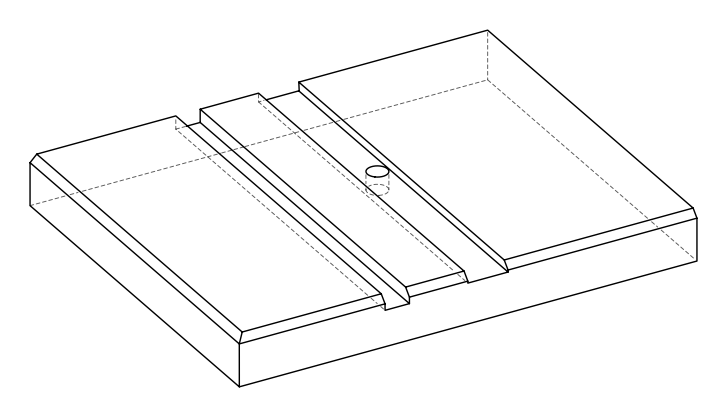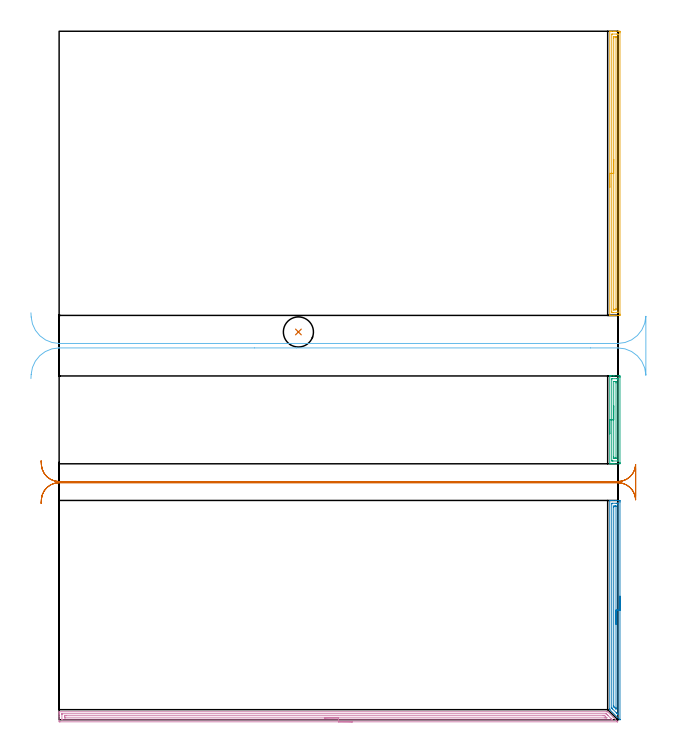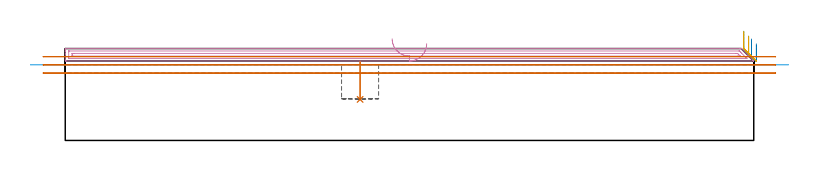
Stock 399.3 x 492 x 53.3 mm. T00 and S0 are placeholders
(PLAN: 7 operations, 3 tool changes, 28 min)
(1 INDEXABLE_INSERT_DRILL_BLIND_HOLE_FROM_SOLID | STEP1POCKET | NXT0302_014 | 0.09 min | 10600 mm3)
(2 AREA_MILL | FG_CHAMFER_SURFACE | UGT0205_001 | 3.88 min | 4296 mm3)
(3 AREA_MILL_1 | FG_CHAMFER_SURFACE_1 | UGT0205_001 | 1.7 min | 1915 mm3)
(4 AREA_MILL_2 | FG_CHAMFER_SURFACE_2 | UGT0205_001 | 9.69 min | 10219 mm3)
(5 AREA_MILL_3 | FG_CHAMFER_SURFACE_3 | UGT0205_001 | 5.07 min | 5538 mm3)
(6 MILL_RECTANGULAR_SLOT | SLOT_RECTANGULAR | UGT0201_019 | Follow Part, ap 10, ae 75% | 2.04 min | 158586 mm3)
(7 MILL_RECTANGULAR_SLOT_1 | SLOT_RECTANGULAR_1 | UGT0201_109 | Follow Part, ap 6.35, ae 75% | 5.48 min | 148371 mm3)
(TOOL NXT0302_014 | Index. Insert Drill 21.5mm [880-D2150L25-03] | D21.5 PA176 FL65 Z2)
(TOOL UGT0205_001 | Chamfer Mill 20 x 3 x 45 deg. | D20 FL50 Z2)
(TOOL UGT0201_019 | End mill 40 mm | D40 FL63 Z6)
(TOOL UGT0201_109 | End Mill 25.4 mm | D25.4 FL25 Z2)
(OP 1 INDEXABLE_INSERT_DRILL_BLIND_HOLE_FROM_SOLID)
G17 G21 G94 G90
T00 M6
G54
G17 G0 G90 X171. Y277.1 S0 M3
G43 Z63.3 H1
G94 G81 G98 Z23.8 F250. R45.9
G80
M5
M2
(OP 2 AREA_MILL)
G17 G21 G94 G90
T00 M6
G54
G17 G0 G90 X400.8 Y88.303 S1061 M3
G43 Z63.3 H0
Z56.
G94 G1 Y88.265 Z55.129 F250.
Y88.151 Z54.264
Y87.963 Z53.412
Y87.7 Z52.58
Y87.366 Z51.774
Y86.964 Z51.
Y86.495 Z50.264
Y85.964 Z49.572
Y85.374 Z48.929
Y84.731 Z48.34
Y84.039 Z47.809
Y83.303 Z47.34
Y82.529 Z46.937
Y81.723 Z46.603
Y80.891 Z46.341
Y80.04 Z46.152
Y79.175 Z46.038
Y78.303 Z46.
X400.799 Y0.033
X400.79 Y-0.076 Z46.006
X400.752 Y-0.049 Z46.044
X400.501 Y0.199 Z46.297
X393.534 Y7.166 Z53.266
X393.506 Y7.205 Z53.294
X393.502 Y7.212 Z53.298
X393.5 Y7.683 Z53.3
Y156.521
X393.503 Y156.691 Z53.288
X393.539 Y156.7 Z53.252
X393.934 Z52.865
X394.219 Z52.581
X394.93 Z51.865
X396.174 Z50.623
X397.594 Z49.202
X398.216 Z48.58
X399.992 Z46.805
X400.258 Y156.698 Z46.539
X400.792 Y156.692 Z46.006
X400.794 Y156.614 Z46.003
X400.799 Y156.074 Z46.001
X400.8 Y155.528 Z46.
Y78.303
X399.386 Z47.414
X399.385 Y4.093 Z47.415
X399.37 Y3.793 Z47.43
X399.045 Y4.108 Z47.755
X398.482 Y4.669 Z48.318
X398.148 Y5.002 Z48.652
X395.467 Y7.684 Z51.333
X394.93 Y8.232 Z51.87
X394.915 Y8.578 Z51.885
X394.914 Y8.594 Z51.886
X394.915 Y154.302 Z51.885
X394.93 Y154.69 Z51.87
X395.409 Y154.698 Z51.391
X398.071 Y154.7 Z48.729
X398.482 Z48.318
X398.961 Y154.698 Z47.839
X399.37 Y154.69 Z47.43
X399.385 Y154.286 Z47.415
X399.386 Y154.27
Y78.303 Z47.414
X397.971 Z48.829
Y8.578
X397.97 Y8.2 Z48.83
X397.965 Y7.684 Z48.835
X397.964 Y7.655 Z48.836
X397.924 Y7.684 Z48.876
X397.594 Y8.008 Z49.206
X397.022 Y8.578 Z49.778
X396.706 Y8.894 Z50.094
X396.419 Y9.185 Z50.381
X396.349 Y9.26 Z50.451
X396.335 Y9.278 Z50.465
X396.333 Y9.3 Z50.467
X396.33 Y9.345 Z50.47
X396.329 Y9.472 Z50.471
X396.328 Y9.852 Z50.472
X396.329 Y151.604 Z50.471
X396.33 Y151.983 Z50.47
X396.333 Y152.498 Z50.467
X396.335 Y152.679 Z50.465
X396.512 Y152.693 Z50.288
X396.706 Y152.697 Z50.094
X397.394 Y152.7 Z49.406
X397.594 Y152.699 Z49.206
X397.794 Y152.696 Z49.006
X397.927 Y152.691 Z48.873
X397.965 Y152.688 Z48.835
X397.967 Y152.67 Z48.833
X397.969 Y152.625 Z48.831
X397.971 Y152.498 Z48.829
Y78.303
Y77.432 Z48.867
Y76.567 Z48.981
Y75.715 Z49.169
Y74.883 Z49.432
Y74.077 Z49.766
Y73.303 Z50.168
Y72.568 Z50.637
Y71.875 Z51.168
Y71.232 Z51.758
Y70.643 Z52.401
Y70.112 Z53.093
Y69.643 Z53.829
Y69.24 Z54.603
Y68.906 Z55.409
Y68.644 Z56.241
Y68.455 Z57.092
Y68.341 Z57.957
Y68.303 Z58.829
G0 Z63.3
M5
M2
(OP 3 AREA_MILL_1)
G17 G21 G94 G90
T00 M6
G54
G17 G0 G90 X393.5 Y204.3 S1061 M3
G43 Z63.3 H0
G94 G1 Y204.338 Z62.428 F250.
Y204.452 Z61.563
Y204.641 Z60.712
Y204.903 Z59.88
Y205.237 Z59.074
Y205.64 Z58.3
Y206.108 Z57.564
Y206.64 Z56.872
Y207.229 Z56.229
Y207.872 Z55.639
Y208.564 Z55.108
Y209.3 Z54.64
Y210.074 Z54.237
Y210.88 Z53.903
Y211.712 Z53.641
Y212.564 Z53.452
Y213.428 Z53.338
Y214.3 Z53.3
Y245.539
X393.503 Y245.691 Z53.288
X393.535 Y245.7 Z53.256
X393.89 Z52.909
X394.291 Z52.508
X394.93 Z51.865
X396.138 Z50.659
X396.706 Z50.088
X399.974 Z46.823
X400.258 Y245.698 Z46.539
X400.791 Y245.692 Z46.006
X400.794 Y245.632 Z46.003
X400.799 Y245.093 Z46.001
X400.8 Y244.548 Z46.
Y183.854
X400.799 Y183.507 Z46.001
X400.794 Y182.968 Z46.003
X400.791 Y182.908 Z46.006
X400.258 Y182.9 Z46.539
X396.706 Z50.088
X396.138 Z50.659
X395.818 Z50.978
X395.25 Z51.547
X394.93 Z51.865
X394.291 Z52.508
X393.89 Z52.909
X393.535 Z53.256
X393.503 Y182.909 Z53.288
X393.5 Y183.061 Z53.3
Y214.3
X394.914 Z51.886
X394.915 Y243.324 Z51.885
X394.93 Y243.69 Z51.87
X395.429 Y243.699 Z51.371
X398.482 Y243.7 Z48.318
X398.981 Y243.699 Z47.819
X399.37 Y243.69 Z47.43
X399.385 Y243.308 Z47.415
X399.386 Y243.292 Z47.414
X399.385 Y185.276 Z47.415
X399.37 Y184.91 Z47.43
X398.871 Y184.901 Z47.929
X395.818 Y184.9 Z50.982
X395.319 Y184.901 Z51.481
X394.93 Y184.91 Z51.87
X394.915 Y185.292 Z51.885
X394.914 Y185.308 Z51.886
Y214.3
X396.328 Z50.472
X396.329 Y241.618 Z50.471
X396.332 Y241.664 Z50.468
X396.335 Y241.681 Z50.465
X396.355 Y241.69 Z50.445
X396.531 Y241.699 Z50.269
X397.594 Y241.7 Z49.206
X397.77 Y241.698 Z49.03
X397.887 Y241.693 Z48.913
X397.965 Y241.686 Z48.835
X397.968 Y241.649 Z48.832
X397.97 Y241.523 Z48.83
X397.971 Y241.143 Z48.829
X397.972 Y240.63 Z48.828
X397.971 Y186.982 Z48.829
X397.968 Y186.936 Z48.832
X397.965 Y186.919 Z48.835
X397.945 Y186.91 Z48.855
X397.769 Y186.901 Z49.031
X396.706 Y186.9 Z50.094
X396.53 Y186.902 Z50.27
X396.413 Y186.907 Z50.387
X396.335 Y186.914 Z50.465
X396.332 Y186.951 Z50.468
X396.33 Y187.077 Z50.47
X396.329 Y187.457 Z50.471
X396.328 Y187.97 Z50.472
Y214.3
Y215.172 Z50.51
Y216.036 Z50.623
Y216.888 Z50.812
Y217.72 Z51.075
Y218.526 Z51.408
Y219.3 Z51.811
Y220.036 Z52.28
Y220.728 Z52.811
Y221.371 Z53.401
Y221.96 Z54.044
Y222.492 Z54.736
Y222.96 Z55.472
Y223.363 Z56.245
Y223.697 Z57.051
Y223.959 Z57.883
Y224.148 Z58.735
Y224.262 Z59.6
Y224.3 Z60.472
G0 Z63.3
M5
M2
(OP 4 AREA_MILL_2)
G17 G21 G94 G90
T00 M6
G54
G17 G0 G90 X209.6 Y-1.5 S1061 M3
G43 Z63.3 H0
Z56.1
G94 G1 X209.562 Z55.228 F250.
X209.448 Z54.363
X209.259 Z53.512
X208.997 Z52.68
X208.663 Z51.874
X208.26 Z51.1
X207.792 Z50.364
X207.26 Z49.672
X206.671 Z49.029
X206.028 Z48.44
X205.336 Z47.908
X204.6 Z47.44
X203.826 Z47.037
X203.02 Z46.703
X202.188 Z46.441
X201.337 Z46.252
X200.472 Z46.138
X199.6 Z46.1
X0.63
X0.128 Y-1.495 Z46.103
X0.009 Y-1.492 Z46.106
X0. Y-0.998 Z46.599
Y2.543 Z50.137
Y3.95 Z51.546
Y4.313 Z51.908
Y5.039 Z52.639
Y5.288 Z52.888
X0.007 Y5.676 Z53.268
X0.01 Y5.697 Z53.288
X0.183 Y5.7 Z53.3
X391.416
X391.995 Y5.699 Z53.284
X392.057 Y5.643 Z53.243
X395.897 Y1.805 Z49.402
X398.7 Y-0.998 Z46.598
X399.068 Y-1.368 Z46.232
X399.141 Y-1.44 Z46.159
X399.166 Y-1.468 Z46.132
X399.183 Y-1.494 Z46.104
X399.166 Y-1.5 Z46.1
X199.6
Y-0.086 Z47.514
X2.391 Y-0.085 Z47.515
X2.01 Y-0.078 Z47.522
X2.006 Y0.044 Z47.644
X2.001 Y0.301 Z47.901
Y3.841 Z51.441
X2.008 Y4.257 Z51.857
X2.01 Y4.279 Z51.879
X2.015 Y4.281 Z51.881
X2.04 Y4.284 Z51.884
X2.094 Y4.285 Z51.885
X2.202 Y4.286 Z51.886
X390.765 Y4.285 Z51.885
X390.874 Y4.284 Z51.884
X390.927 Y4.281 Z51.881
X390.95 Y4.279 Z51.879
X390.992 Y4.246 Z51.846
X391.416 Y3.832 Z51.432
X391.822 Y3.428 Z51.028
X392.31 Y2.941 Z50.541
X394.478 Y0.772 Z48.372
X394.993 Y0.257 Z47.857
X395.209 Y0.035 Z47.635
X395.293 Y-0.055 Z47.545
X395.314 Y-0.08 Z47.52
X395.282 Y-0.081 Z47.519
X395.186 Y-0.084 Z47.516
X394.993 Y-0.086 Z47.514
X394.965
X199.6
Y1.328 Z48.928
X4.54 Y1.329 Z48.929
X4.207 Y1.33 Z48.93
X4.097 Y1.332 Z48.932
X4.018 Y1.335 Z48.935
X4.01 Y1.452 Z49.052
X4.004 Y1.657 Z49.257
X4.001 Y1.862 Z49.462
X4. Y2.543 Z50.143
X4.001 Y2.746 Z50.346
X4.006 Y2.816 Z50.416
X4.01 Y2.864 Z50.464
X4.042 Y2.866 Z50.466
X4.207 Y2.868 Z50.468
X4.77 Y2.871 Z50.471
X5.102 Y2.872 Z50.472
X388.733 Y2.871 Z50.471
X389.298 Y2.868 Z50.468
X389.627 Y2.864 Z50.464
X389.939 Y2.85 Z50.45
X390.254 Y2.543 Z50.143
X390.521 Y2.279 Z49.879
X391.14 Y1.657 Z49.257
X391.416 Y1.376 Z48.976
X391.443 Y1.335 Z48.935
X391.416 Y1.334 Z48.934
X390.852 Y1.33 Z48.93
X390.521 Y1.329 Z48.929
X389.959 Y1.328 Z48.928
X199.6
X198.728 Z48.966
X197.864 Z49.08
X197.012 Z49.269
X196.18 Z49.531
X195.374 Z49.865
X194.6 Z50.268
X193.864 Z50.737
X193.172 Z51.268
X192.529 Z51.857
X191.94 Z52.501
X191.409 Z53.193
X190.94 Z53.928
X190.537 Z54.702
X190.203 Z55.508
X189.941 Z56.34
X189.752 Z57.192
X189.638 Z58.057
X189.6 Z58.928
G0 Z63.3
M5
M2
(OP 5 AREA_MILL_3)
G17 G21 G94 G90
T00 M6
G54
G17 G0 G90 X393.5 Y380.45 S1061 M3
G43 Z63.3 H0
G94 G1 Y380.488 Z62.428 F250.
Y380.602 Z61.563
Y380.791 Z60.712
Y381.053 Z59.88
Y381.387 Z59.074
Y381.79 Z58.3
Y382.258 Z57.564
Y382.79 Z56.872
Y383.379 Z56.229
Y384.022 Z55.64
Y384.714 Z55.108
Y385.45 Z54.64
Y386.224 Z54.237
Y387.03 Z53.903
Y387.862 Z53.641
Y388.714 Z53.452
Y389.578 Z53.338
Y390.45 Z53.3
Y491.83
X393.502 Y491.991 Z53.288
X393.537 Y492. Z53.254
X393.912 Z52.888
X394.256 Z52.544
X394.93 Z51.865
X396.155 Z50.642
X396.706 Z50.088
X397.319 Z49.477
X399.982 Z46.814
X400.258 Y491.998 Z46.539
X400.791 Y491.992 Z46.006
X400.794 Y491.923 Z46.003
X400.799 Y491.384 Z46.001
X400.8 Y490.838 Z46.
Y289.864
X400.799 Y289.516 Z46.001
X400.794 Y288.977 Z46.003
X400.792 Y288.908 Z46.006
X400.258 Y288.9 Z46.539
X396.706 Z50.088
X396.155 Z50.642
X395.818 Z50.978
X395.267 Z51.529
X394.93 Z51.865
X394.256 Z52.544
X393.912 Z52.888
X393.537 Z53.254
X393.502 Y288.909 Z53.288
X393.5 Y289.07 Z53.3
Y390.45
X394.914 Z51.886
X394.915 Y489.613 Z51.885
X394.93 Y489.99 Z51.87
X395.419 Y489.999 Z51.381
X398.482 Y490. Z48.318
X398.971 Y489.999 Z47.829
X399.37 Y489.99 Z47.43
X399.385 Y489.597 Z47.415
X399.386 Y489.581 Z47.414
X399.385 Y291.287 Z47.415
X399.37 Y290.91 Z47.43
X398.881 Y290.901 Z47.919
X395.818 Y290.9 Z50.982
X395.329 Y290.901 Z51.471
X394.93 Y290.91 Z51.87
X394.915 Y291.303 Z51.885
X394.914 Y291.318 Z51.886
Y390.45
X396.328 Z50.472
X396.329 Y486.918 Z50.471
X396.33 Y487.296 Z50.47
X396.335 Y487.811 Z50.465
X396.337 Y487.99 Z50.463
X396.521 Y487.997 Z50.279
X397.594 Y488. Z49.206
X397.782 Y487.999 Z49.018
X397.907 Y487.996 Z48.893
X397.952 Y487.992 Z48.848
X397.966 Y487.987 Z48.834
X397.967 Y487.982 Z48.833
X397.97 Y487.937 Z48.83
X397.971 Y487.811 Z48.829
Y487.431
Y293.982
X397.97 Y293.604 Z48.83
X397.965 Y293.089 Z48.835
X397.963 Y292.91 Z48.837
X397.779 Y292.903 Z49.021
X396.706 Y292.9 Z50.094
X396.518 Y292.901 Z50.282
X396.393 Y292.904 Z50.407
X396.348 Y292.908 Z50.452
X396.334 Y292.913 Z50.466
X396.333 Y292.918 Z50.467
X396.33 Y292.963 Z50.47
X396.329 Y293.089 Z50.471
X396.328 Y293.469 Z50.472
Y390.45
Y391.322 Z50.51
Y392.186 Z50.623
Y393.038 Z50.812
Y393.87 Z51.075
Y394.676 Z51.408
Y395.45 Z51.811
Y396.186 Z52.28
Y396.878 Z52.811
Y397.521 Z53.401
Y398.11 Z54.044
Y398.642 Z54.736
Y399.11 Z55.472
Y399.513 Z56.245
Y399.847 Z57.051
Y400.109 Z57.883
Y400.298 Z58.735
Y400.412 Z59.6
Y400.45 Z60.472
G0 Z63.3
M5
M2
(OP 6 MILL_RECTANGULAR_SLOT)
G17 G21 G94 G90
T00 M6
G54
G17 G0 G90 X-20.134 Y243.8 S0 M3
G43 Z63.3 H0
Z43.9
G94 G1 X-19.97 Y246.795 F250.
G2 X-0.32 Y265.697 R20. F500.
X0. Y265.7 R20. F440.
G1 X139.68
X169.68 F500.
X379.68 F450.
X399.3 F500.
G2 X419.29 Y246.332 R20.
G1 X419.3
Y288.268
X419.29
G2 X399.3 Y268.9 R20.
G1 X0.
G2 X-19.97 Y287.805 R20.
G1 X-20.134 Y290.8 F250.
G0 Z63.3
M5
M2
(OP 7 MILL_RECTANGULAR_SLOT_1)
G17 G21 G94 G90
T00 M6
G54
G17 G0 G90 X-12.876 Y154.579 S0 M3
G43 Z63.3 H0
Z48.567
G94 G1 X-12.67 Y157.572 F250.
G2 X0. Y169.4 R12.7 F500.
G1 X399.3
G2 X411.844 Y158.686 R12.7
G1 X411.874 Y158.681
G3 X412. Y160.448 R12.7
G1 Y179.075
G3 X411.868 Y180.882 R12.7
G1 X411.838 Y180.878
G2 X399.3 Y170.2 R12.7
G1 X0.
G2 X-12.67 Y182.028 R12.7
G1 X-12.876 Y185.021 F250.
G0 Y154.579 Z43.833
G1 X-12.67 Y157.572
G2 X0. Y169.4 R12.7 F500.
G1 X399.3
G2 X411.99 Y157.204 R12.7
G1 X412.
Y182.396
X411.99
G2 X399.3 Y170.2 R12.7
G1 X0.
G2 X-12.67 Y182.028 R12.7
G1 X-12.876 Y185.021 F250.
G0 Y154.579 Z39.1
G1 X-12.67 Y157.572
G2 X0. Y169.4 R12.7 F500.
G1 X399.3
G2 X411.99 Y157.204 R12.7
G1 X412.
Y182.396
X411.99
G2 X399.3 Y170.2 R12.7
G1 X0.
G2 X-12.67 Y182.028 R12.7
G1 X-12.876 Y185.021 F250.
G0 Z63.3
M5
M2
